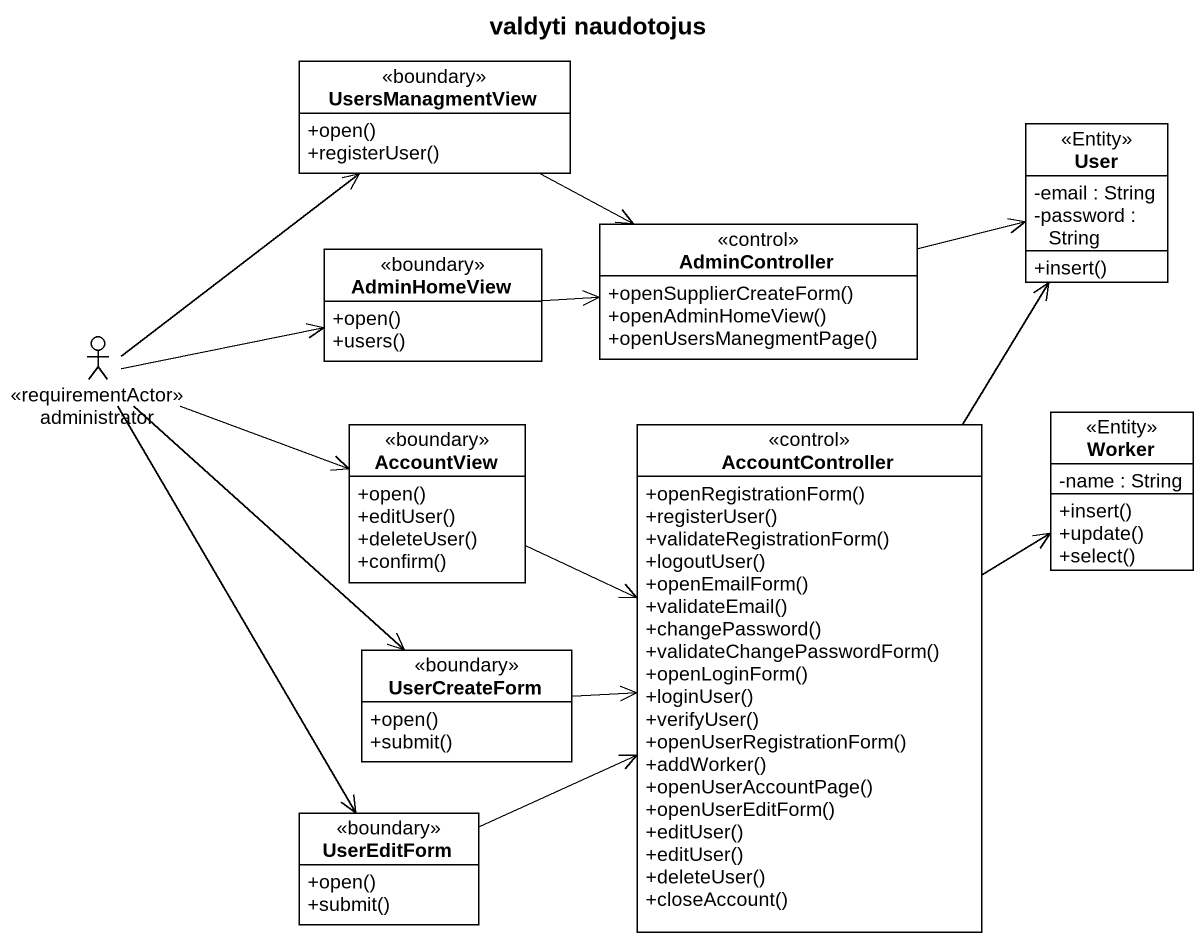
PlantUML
@startuml
title valdyti naudotojus
allowmixing
hide circle
hide empty members
skinparam classAttributeIconSize 0
class UsersManagmentView <<boundary>> {
  +open()
  +registerUser()
}
class User <<Entity>> {
  -email : String
  -password : String
  +insert()
}
class AdminController <<control>> {
  +openSupplierCreateForm()
  +openAdminHomeView()
  +openUsersManegmentPage()
}
class AdminHomeView <<boundary>> {
  +open()
  +users()
}
actor administrator <<requirementActor>>
class AccountView <<boundary>> {
  +open()
  +editUser()
  +deleteUser()
  +confirm()
}
class AccountController <<control>> {
  +openRegistrationForm()
  +registerUser()
  +validateRegistrationForm()
  +logoutUser()
  +openEmailForm()
  +validateEmail()
  +changePassword()
  +validateChangePasswordForm()
  +openLoginForm()
  +loginUser()
  +verifyUser()
  +openUserRegistrationForm()
  +addWorker()
  +openUserAccountPage()
  +openUserEditForm()
  +editUser()
  +editUser()
  +deleteUser()
  +closeAccount()
}
class Worker <<Entity>> {
  -name : String
  +insert()
  +update()
  +select()
}
class UserCreateForm <<boundary>> {
  +open()
  +submit()
}
class UserEditForm <<boundary>> {
  +open()
  +submit()
}
UsersManagmentView -right-> AdminController
AdminController -right-> User
AdminHomeView -right-> AdminController
administrator -up-> UsersManagmentView
administrator -right-> AdminHomeView
administrator -right-> AccountView
administrator --> UserCreateForm
administrator --> UserEditForm
AccountView -right-> AccountController
AccountController -up-> User
AccountController -right-> Worker
UserCreateForm -right-> AccountController
UserEditForm -right-> AccountController
@enduml
